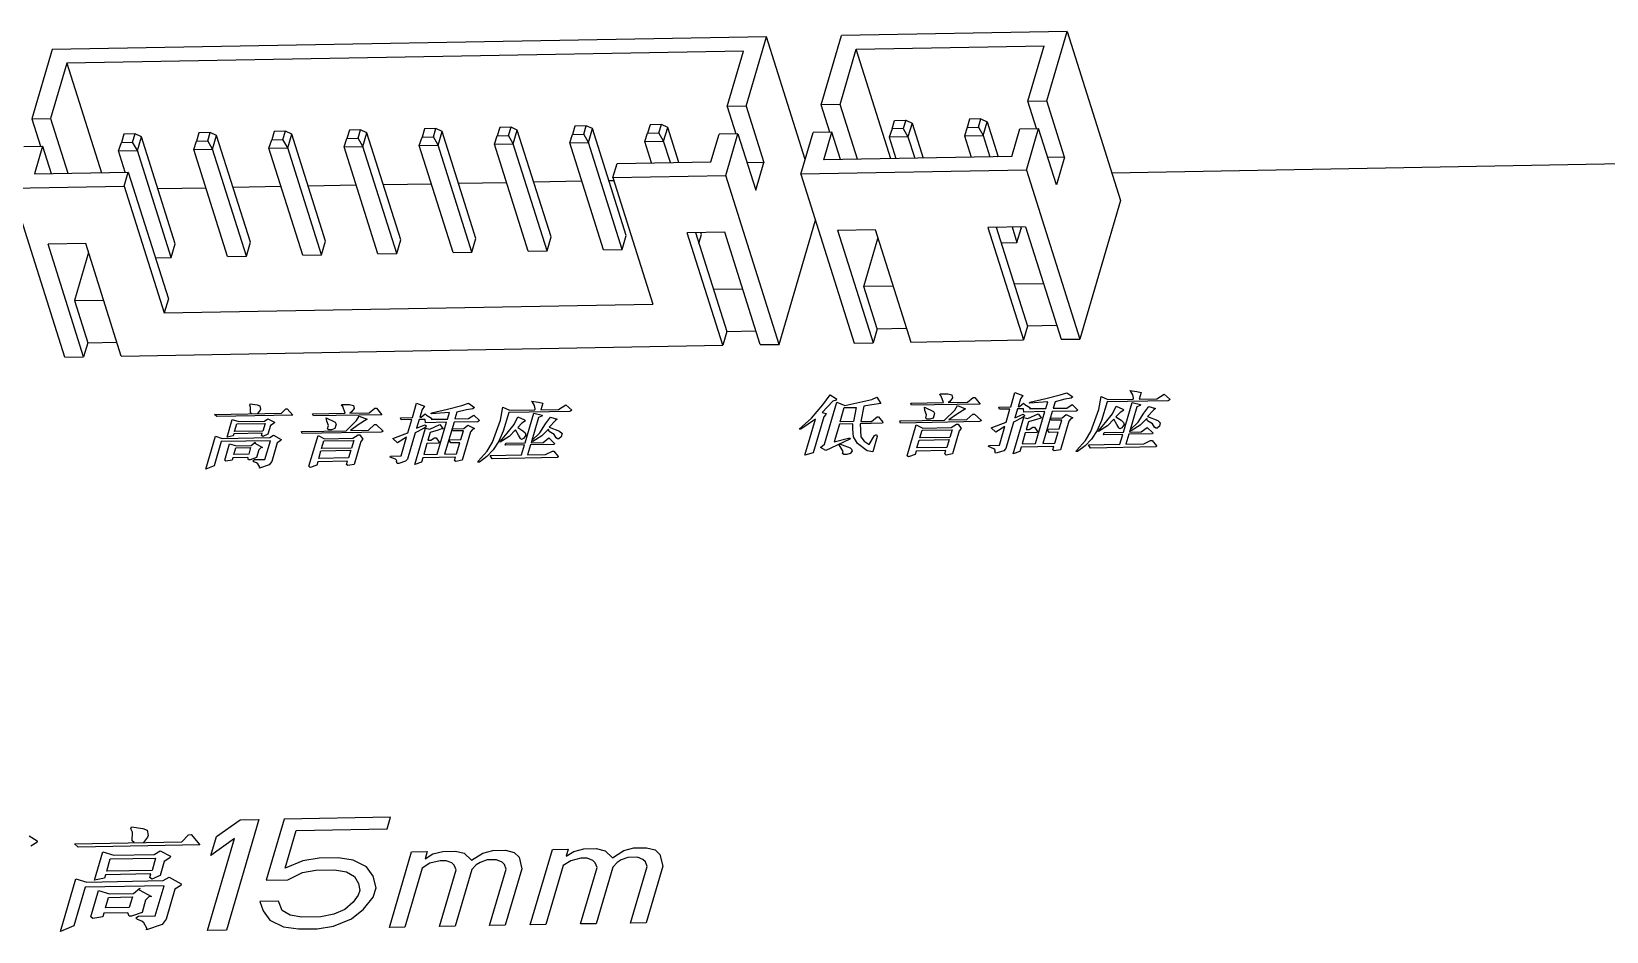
# Model space of a CAD drawing. Header units: inches. Extents: x 716 to 1232, y -1720 to -1356.
# Drawn here: x 1120.18 to 1160.07, y -1611.3 to -1588.52 of the extents above; entities that cross this region are included whole.
import ezdxf

# ---------------------------------------------------------------- set-up
doc = ezdxf.new("R2010")
doc.units = ezdxf.units.IN
doc.header["$LTSCALE"] = 20
doc.header["$MEASUREMENT"] = 0
doc.layers.get('0').update_dxf_attribs({"linetype": 'CONTINUOUS'})
doc.layers.add('03___PRT_ALL_CURVES', color=7, linetype='CONTINUOUS')

msp = doc.modelspace()

# ---------------------------------------------------------------- linework, layer by layer
at = {"color": 7, "linetype": 'Continuous'}
for p, q in [((1138.792, -1588.656), (1120.7, -1588.978)), ((1138.277, -1590.41), (1138.792, -1588.656)), ((1139.774, -1591.762), (1138.792, -1588.656)), ((1140.182, -1590.376), (1140.697, -1588.623)), ((1146.41, -1588.521), (1140.697, -1588.623)), ((1145.895, -1590.275), (1146.41, -1588.521)), ((1146.41, -1588.521), (1147.762, -1592.797)), ((1120.7, -1588.978), (1120.185, -1590.731)), ((1138.213, -1589.016), (1121.073, -1589.32)), ((1137.801, -1590.418), (1138.213, -1589.016)), ((1140.658, -1590.368), (1141.07, -1588.965)), ((1141.07, -1588.965), (1145.831, -1588.88)), ((1141.947, -1591.74), (1141.07, -1588.965)), ((1145.419, -1590.283), (1145.831, -1588.88)), ((1121.073, -1589.32), (1120.661, -1590.722)), ((1121.073, -1589.32), (1121.95, -1592.095)), ((1138.277, -1590.41), (1137.801, -1590.418)), ((1137.801, -1590.418), (1138.02, -1591.112)), ((1138.277, -1590.41), (1138.728, -1591.835)), ((1140.658, -1590.368), (1140.182, -1590.376)), ((1140.401, -1591.07), (1140.182, -1590.376)), ((1141.097, -1591.755), (1140.658, -1590.368)), ((1145.419, -1590.283), (1145.895, -1590.275)), ((1145.638, -1590.977), (1145.419, -1590.283)), ((1146.346, -1591.7), (1145.895, -1590.275)), ((1120.185, -1590.731), (1120.661, -1590.722)), ((1120.185, -1590.731), (1120.404, -1591.425)), ((1120.661, -1590.722), (1121.099, -1592.11)), ((1126.323, -1591.05), (1126.262, -1591.26)), ((1126.609, -1591.045), (1126.323, -1591.05)), ((1126.547, -1591.255), (1126.609, -1591.045)), ((1126.77, -1591.116), (1126.609, -1591.045)), ((1128.228, -1591.016), (1128.166, -1591.227)), ((1128.514, -1591.011), (1128.228, -1591.016)), ((1128.452, -1591.222), (1128.514, -1591.011)), ((1128.674, -1591.082), (1128.514, -1591.011)), ((1130.132, -1590.982), (1130.071, -1591.193)), ((1130.418, -1590.977), (1130.132, -1590.982)), ((1130.356, -1591.188), (1130.418, -1590.977)), ((1130.579, -1591.048), (1130.418, -1590.977)), ((1130.476, -1591.399), (1130.579, -1591.048)), ((1131.435, -1593.756), (1130.579, -1591.048)), ((1132.037, -1590.949), (1131.975, -1591.159)), ((1132.323, -1590.944), (1132.037, -1590.949)), ((1132.261, -1591.154), (1132.323, -1590.944)), ((1132.483, -1591.014), (1132.323, -1590.944)), ((1132.38, -1591.365), (1132.483, -1591.014)), ((1133.34, -1593.722), (1132.483, -1591.014)), ((1133.941, -1590.915), (1133.88, -1591.125)), ((1134.227, -1590.91), (1133.941, -1590.915)), ((1134.165, -1591.12), (1134.227, -1590.91)), ((1134.388, -1590.98), (1134.227, -1590.91)), ((1134.285, -1591.331), (1134.388, -1590.98)), ((1135.244, -1593.688), (1134.388, -1590.98)), ((1135.846, -1590.881), (1135.784, -1591.091)), ((1136.131, -1590.876), (1135.846, -1590.881)), ((1136.07, -1591.086), (1136.131, -1590.876)), ((1136.292, -1590.947), (1136.131, -1590.876)), ((1136.189, -1591.297), (1136.292, -1590.947)), ((1136.573, -1591.835), (1136.292, -1590.947)), ((1140.452, -1591.069), (1139.976, -1591.077)), ((1140.246, -1591.77), (1140.452, -1591.069)), ((1140.671, -1591.763), (1140.452, -1591.069)), ((1141.974, -1590.982), (1141.903, -1591.196)), ((1141.974, -1590.982), (1142.035, -1590.771)), ((1142.259, -1590.977), (1141.974, -1590.982)), ((1142.035, -1590.771), (1142.321, -1590.766)), ((1142.321, -1590.766), (1142.259, -1590.977)), ((1142.259, -1590.977), (1142.379, -1591.188)), ((1142.321, -1590.766), (1142.482, -1590.837)), ((1142.482, -1590.837), (1142.379, -1591.188)), ((1142.482, -1590.837), (1142.763, -1591.726)), ((1143.878, -1590.948), (1143.807, -1591.162)), ((1143.94, -1590.737), (1143.878, -1590.948)), ((1143.878, -1590.948), (1144.164, -1590.943)), ((1144.226, -1590.732), (1143.94, -1590.737)), ((1144.164, -1590.943), (1144.226, -1590.732)), ((1144.164, -1590.943), (1144.283, -1591.154)), ((1144.226, -1590.732), (1144.386, -1590.803)), ((1144.283, -1591.154), (1144.386, -1590.803)), ((1144.386, -1590.803), (1144.667, -1591.692)), ((1145.007, -1591.686), (1145.213, -1590.984)), ((1145.213, -1590.984), (1145.689, -1590.976)), ((1145.38, -1592.028), (1145.689, -1590.976)), ((1146.14, -1592.401), (1145.689, -1590.976)), ((1119.979, -1591.432), (1120.455, -1591.424)), ((1120.455, -1591.424), (1120.249, -1592.125)), ((1120.455, -1591.424), (1120.674, -1592.118)), ((1122.382, -1591.542), (1122.453, -1591.328)), ((1122.514, -1591.118), (1122.453, -1591.328)), ((1122.453, -1591.328), (1122.738, -1591.323)), ((1122.8, -1591.113), (1122.514, -1591.118)), ((1122.738, -1591.323), (1122.8, -1591.113)), ((1122.858, -1591.534), (1122.738, -1591.323)), ((1122.961, -1591.183), (1122.8, -1591.113)), ((1122.858, -1591.534), (1122.961, -1591.183)), ((1123.817, -1593.891), (1122.961, -1591.183)), ((1124.286, -1591.509), (1124.357, -1591.294)), ((1124.419, -1591.084), (1124.357, -1591.294)), ((1124.357, -1591.294), (1124.643, -1591.289)), ((1124.705, -1591.079), (1124.419, -1591.084)), ((1124.643, -1591.289), (1124.705, -1591.079)), ((1124.762, -1591.5), (1124.643, -1591.289)), ((1124.865, -1591.149), (1124.705, -1591.079)), ((1124.762, -1591.5), (1124.865, -1591.149)), ((1125.722, -1593.857), (1124.865, -1591.149)), ((1126.191, -1591.475), (1126.262, -1591.26)), ((1126.191, -1591.475), (1126.667, -1591.466)), ((1126.262, -1591.26), (1126.547, -1591.255)), ((1126.667, -1591.466), (1126.547, -1591.255)), ((1126.667, -1591.466), (1126.77, -1591.116)), ((1127.523, -1594.174), (1126.667, -1591.466)), ((1127.626, -1593.824), (1126.77, -1591.116)), ((1128.095, -1591.441), (1128.166, -1591.227)), ((1128.095, -1591.441), (1128.571, -1591.433)), ((1128.952, -1594.149), (1128.095, -1591.441)), ((1128.166, -1591.227), (1128.452, -1591.222)), ((1128.571, -1591.433), (1128.452, -1591.222)), ((1128.571, -1591.433), (1128.674, -1591.082)), ((1129.428, -1594.14), (1128.571, -1591.433)), ((1129.531, -1593.79), (1128.674, -1591.082)), ((1130, -1591.407), (1130.071, -1591.193)), ((1130, -1591.407), (1130.476, -1591.399)), ((1130.856, -1594.115), (1130, -1591.407)), ((1130.071, -1591.193), (1130.356, -1591.188)), ((1130.476, -1591.399), (1130.356, -1591.188)), ((1131.332, -1594.107), (1130.476, -1591.399)), ((1131.904, -1591.373), (1131.975, -1591.159)), ((1131.904, -1591.373), (1132.38, -1591.365)), ((1132.761, -1594.081), (1131.904, -1591.373)), ((1131.975, -1591.159), (1132.261, -1591.154)), ((1132.38, -1591.365), (1132.261, -1591.154)), ((1133.237, -1594.073), (1132.38, -1591.365)), ((1133.809, -1591.34), (1133.88, -1591.125)), ((1133.809, -1591.34), (1134.285, -1591.331)), ((1134.665, -1594.048), (1133.809, -1591.34)), ((1133.88, -1591.125), (1134.165, -1591.12)), ((1134.285, -1591.331), (1134.165, -1591.12)), ((1135.141, -1594.039), (1134.285, -1591.331)), ((1135.713, -1591.306), (1135.784, -1591.091)), ((1135.713, -1591.306), (1136.189, -1591.297)), ((1135.885, -1591.848), (1135.713, -1591.306)), ((1135.784, -1591.091), (1136.07, -1591.086)), ((1136.189, -1591.297), (1136.07, -1591.086)), ((1136.361, -1591.839), (1136.189, -1591.297)), ((1137.389, -1591.821), (1137.595, -1591.12)), ((1138.071, -1591.111), (1137.595, -1591.12)), ((1137.762, -1592.163), (1138.071, -1591.111)), ((1138.071, -1591.111), (1138.522, -1592.536)), ((1139.667, -1592.129), (1139.976, -1591.077)), ((1142.379, -1591.188), (1141.903, -1591.196)), ((1141.903, -1591.196), (1142.074, -1591.738)), ((1142.379, -1591.188), (1142.55, -1591.729)), ((1143.807, -1591.162), (1144.283, -1591.154)), ((1143.807, -1591.162), (1143.979, -1591.704)), ((1144.283, -1591.154), (1144.455, -1591.696)), ((1187.962, -1591.386), (1147.543, -1592.103)), ((1122.382, -1591.542), (1122.858, -1591.534)), ((1122.553, -1592.084), (1122.382, -1591.542)), ((1123.714, -1594.242), (1122.858, -1591.534)), ((1124.286, -1591.509), (1124.762, -1591.5)), ((1125.143, -1594.217), (1124.286, -1591.509)), ((1125.619, -1594.208), (1124.762, -1591.5)), ((1127.047, -1594.183), (1126.191, -1591.475)), ((1134.905, -1592.214), (1135.008, -1591.863)), ((1135.008, -1591.863), (1137.389, -1591.821)), ((1138.728, -1591.835), (1138.302, -1591.843)), ((1138.522, -1592.536), (1138.728, -1591.835)), ((1145.007, -1591.686), (1140.246, -1591.77)), ((1146.346, -1591.7), (1145.92, -1591.707)), ((1146.346, -1591.7), (1146.14, -1592.401)), ((1120.249, -1592.125), (1122.629, -1592.083)), ((1122.526, -1592.434), (1122.629, -1592.083)), ((1122.629, -1592.083), (1123.643, -1595.29)), ((1134.905, -1592.214), (1137.762, -1592.163)), ((1134.905, -1592.214), (1135.919, -1595.421)), ((1139.114, -1596.439), (1137.762, -1592.163)), ((1145.38, -1592.028), (1139.667, -1592.129)), ((1139.667, -1592.129), (1141.019, -1596.405)), ((1145.38, -1592.028), (1146.732, -1596.304)), ((1119.669, -1592.484), (1122.526, -1592.434)), ((1121.022, -1596.76), (1119.669, -1592.484)), ((1122.526, -1592.434), (1123.54, -1595.64)), ((1124.594, -1592.482), (1123.379, -1592.504)), ((1126.499, -1592.448), (1125.283, -1592.47)), ((1128.403, -1592.414), (1127.188, -1592.436)), ((1130.308, -1592.381), (1129.092, -1592.402)), ((1132.212, -1592.347), (1130.996, -1592.368)), ((1134.117, -1592.313), (1132.901, -1592.335)), ((1134.932, -1592.299), (1134.805, -1592.301)), ((1147.762, -1592.797), (1146.732, -1596.304)), ((1139.114, -1596.439), (1140.037, -1593.299)), ((1145.355, -1593.462), (1144.402, -1593.479)), ((1145.228, -1593.464), (1145.243, -1593.511)), ((1145.355, -1593.462), (1146.256, -1596.312)), ((1125.619, -1594.208), (1125.722, -1593.857)), ((1127.523, -1594.174), (1127.626, -1593.824)), ((1129.428, -1594.14), (1129.531, -1593.79)), ((1131.332, -1594.107), (1131.435, -1593.756)), ((1133.237, -1594.073), (1133.34, -1593.722)), ((1135.141, -1594.039), (1135.244, -1593.688)), ((1137.737, -1593.597), (1136.784, -1593.614)), ((1137.686, -1596.464), (1136.784, -1593.614)), ((1136.997, -1593.61), (1137.789, -1596.114)), ((1137.083, -1593.88), (1137.149, -1593.655)), ((1137.149, -1593.655), (1137.134, -1593.608)), ((1138.638, -1596.447), (1137.737, -1593.597)), ((1140.593, -1593.546), (1141.546, -1593.529)), ((1140.593, -1593.546), (1141.495, -1596.397)), ((1141.26, -1594.977), (1141.618, -1593.758)), ((1141.546, -1593.529), (1142.447, -1596.38)), ((1144.402, -1593.479), (1145.304, -1596.329)), ((1144.615, -1593.475), (1145.407, -1595.978)), ((1144.74, -1593.869), (1145.14, -1593.862)), ((1145.015, -1593.468), (1145.14, -1593.862)), ((1145.14, -1593.862), (1145.243, -1593.511)), ((1121.549, -1593.884), (1120.596, -1593.901)), ((1121.498, -1596.752), (1120.596, -1593.901)), ((1121.621, -1594.113), (1121.263, -1595.332)), ((1122.45, -1596.735), (1121.549, -1593.884)), ((1123.314, -1594.249), (1123.714, -1594.242)), ((1123.714, -1594.242), (1123.817, -1593.891)), ((1125.143, -1594.217), (1125.619, -1594.208)), ((1127.047, -1594.183), (1127.523, -1594.174)), ((1128.952, -1594.149), (1129.428, -1594.14)), ((1130.856, -1594.115), (1131.332, -1594.107)), ((1132.761, -1594.081), (1133.237, -1594.073)), ((1134.665, -1594.048), (1135.141, -1594.039)), ((1137.451, -1595.045), (1138.19, -1595.032)), ((1141.999, -1594.964), (1141.26, -1594.977)), ((1141.598, -1596.046), (1141.26, -1594.977)), ((1145.069, -1594.909), (1145.808, -1594.896)), ((1121.263, -1595.332), (1122.002, -1595.319)), ((1121.263, -1595.332), (1121.601, -1596.401)), ((1123.643, -1595.29), (1123.54, -1595.64)), ((1123.54, -1595.64), (1135.919, -1595.421)), ((1137.789, -1596.114), (1137.686, -1596.464)), ((1137.789, -1596.114), (1138.528, -1596.1)), ((1141.598, -1596.046), (1141.495, -1596.397)), ((1141.598, -1596.046), (1142.337, -1596.033)), ((1145.407, -1595.978), (1145.304, -1596.329)), ((1146.146, -1595.965), (1145.407, -1595.978)), ((1121.601, -1596.401), (1121.498, -1596.752)), ((1121.601, -1596.401), (1122.34, -1596.388)), ((1122.45, -1596.735), (1137.686, -1596.464)), ((1138.638, -1596.447), (1139.114, -1596.439)), ((1141.019, -1596.405), (1141.495, -1596.397)), ((1142.447, -1596.38), (1145.304, -1596.329)), ((1146.256, -1596.312), (1146.732, -1596.304)), ((1121.022, -1596.76), (1121.498, -1596.752))]:
    msp.add_line(p, q, dxfattribs=at)
at = {"layer": '03___PRT_ALL_CURVES', "color": 40, "linetype": 'Continuous'}
for p, q in [((1140.222, -1597.966), (1140.409, -1597.714)), ((1140.409, -1597.714), (1140.565, -1597.822)), ((1140.557, -1597.85), (1140.473, -1597.879)), ((1140.565, -1597.822), (1140.557, -1597.85)), ((1140.78, -1597.984), (1141.463, -1597.834)), ((1141.463, -1597.834), (1141.593, -1597.776)), ((1141.593, -1597.776), (1141.695, -1597.94)), ((1143.188, -1597.72), (1143.197, -1597.692)), ((1143.218, -1597.747), (1143.188, -1597.72)), ((1143.197, -1597.692), (1143.386, -1597.689)), ((1143.282, -1597.912), (1143.218, -1597.747)), ((1143.386, -1597.689), (1143.491, -1597.715)), ((1143.504, -1597.797), (1143.442, -1597.882)), ((1143.491, -1597.715), (1143.504, -1597.797)), ((1143.887, -1597.901), (1144.033, -1597.788)), ((1144.033, -1597.788), (1144.071, -1597.787)), ((1144.071, -1597.787), (1144.211, -1597.951)), ((1144.98, -1598.02), (1145.086, -1597.659)), ((1145.086, -1597.659), (1145.288, -1597.738)), ((1145.226, -1597.822), (1145.169, -1598.017)), ((1145.288, -1597.738), (1145.226, -1597.822)), ((1145.466, -1597.901), (1145.868, -1597.811)), ((1145.868, -1597.811), (1146.233, -1597.721)), ((1146.351, -1597.83), (1146.108, -1597.89)), ((1146.233, -1597.721), (1146.4, -1597.663)), ((1146.511, -1597.799), (1146.351, -1597.83)), ((1146.4, -1597.663), (1146.557, -1597.771)), ((1146.557, -1597.771), (1146.511, -1597.799)), ((1147.214, -1598.091), (1147.275, -1597.758)), ((1147.275, -1597.758), (1147.439, -1597.838)), ((1147.439, -1597.838), (1148.081, -1597.827)), ((1147.996, -1597.607), (1148.176, -1597.631)), ((1148.025, -1597.634), (1147.996, -1597.607)), ((1148.076, -1597.716), (1148.025, -1597.634)), ((1148.09, -1597.799), (1148.076, -1597.716)), ((1148.081, -1597.827), (1148.09, -1597.799)), ((1148.176, -1597.631), (1148.282, -1597.657)), ((1148.282, -1597.657), (1148.232, -1597.824)), ((1148.232, -1597.824), (1148.686, -1597.816)), ((1148.686, -1597.816), (1148.87, -1597.702)), ((1148.87, -1597.702), (1149.018, -1597.838)), ((1149.018, -1597.838), (1148.972, -1597.866)), ((1124.809, -1598.212), (1126.51, -1598.182)), ((1124.869, -1598.267), (1124.809, -1598.212)), ((1126.796, -1598.232), (1124.869, -1598.267)), ((1125.706, -1597.975), (1125.714, -1597.947)), ((1125.728, -1598.03), (1125.706, -1597.975)), ((1125.714, -1597.947), (1125.895, -1597.971)), ((1125.724, -1598.168), (1125.728, -1598.03)), ((1125.754, -1598.195), (1125.724, -1598.168)), ((1125.895, -1597.971), (1125.962, -1597.998)), ((1125.968, -1598.109), (1125.905, -1598.193)), ((1125.962, -1597.998), (1125.976, -1598.081)), ((1125.976, -1598.081), (1125.968, -1598.109)), ((1126.51, -1598.182), (1126.618, -1598.069)), ((1126.618, -1598.069), (1126.656, -1598.069)), ((1126.656, -1598.069), (1126.796, -1598.232)), ((1127.295, -1598.196), (1128.126, -1598.181)), ((1127.317, -1598.251), (1127.295, -1598.196)), ((1129.055, -1598.22), (1127.317, -1598.251)), ((1128.033, -1597.989), (1128.041, -1597.961)), ((1128.062, -1598.016), (1128.033, -1597.989)), ((1128.041, -1597.961), (1128.23, -1597.958)), ((1128.126, -1598.181), (1128.062, -1598.016)), ((1128.23, -1597.958), (1128.335, -1597.984)), ((1128.286, -1598.151), (1128.24, -1598.179)), ((1128.24, -1598.179), (1128.731, -1598.17)), ((1128.348, -1598.066), (1128.286, -1598.151)), ((1128.335, -1597.984), (1128.348, -1598.066)), ((1128.731, -1598.17), (1128.877, -1598.057)), ((1128.877, -1598.057), (1128.915, -1598.056)), ((1128.915, -1598.056), (1129.055, -1598.22)), ((1129.824, -1598.289), (1129.93, -1597.928)), ((1129.93, -1597.928), (1130.132, -1598.007)), ((1130.07, -1598.091), (1130.013, -1598.286)), ((1130.051, -1598.285), (1130.151, -1598.2)), ((1130.132, -1598.007), (1130.07, -1598.091)), ((1130.151, -1598.2), (1130.18, -1598.228)), ((1130.18, -1598.228), (1130.307, -1598.308)), ((1130.763, -1598.162), (1130.302, -1598.198)), ((1130.302, -1598.198), (1130.31, -1598.17)), ((1130.31, -1598.17), (1130.712, -1598.08)), ((1130.712, -1598.08), (1131.077, -1597.99)), ((1130.714, -1598.329), (1130.763, -1598.162)), ((1130.952, -1598.159), (1130.903, -1598.326)), ((1131.195, -1598.099), (1130.952, -1598.159)), ((1131.077, -1597.99), (1131.244, -1597.932)), ((1131.355, -1598.068), (1131.195, -1598.099)), ((1131.243, -1598.32), (1131.381, -1598.234)), ((1131.244, -1597.932), (1131.401, -1598.04)), ((1131.401, -1598.04), (1131.355, -1598.068)), ((1131.381, -1598.234), (1131.529, -1598.37)), ((1132.058, -1598.36), (1132.119, -1598.027)), ((1132.119, -1598.027), (1132.283, -1598.107)), ((1132.267, -1598.163), (1132.128, -1598.636)), ((1133.816, -1598.135), (1132.267, -1598.163)), ((1132.283, -1598.107), (1132.925, -1598.096)), ((1132.68, -1598.931), (1132.901, -1598.179)), ((1132.84, -1597.876), (1133.02, -1597.9)), ((1132.869, -1597.903), (1132.84, -1597.876)), ((1132.92, -1597.985), (1132.869, -1597.903)), ((1132.901, -1598.179), (1133.111, -1598.231)), ((1132.934, -1598.068), (1132.92, -1597.985)), ((1132.925, -1598.096), (1132.934, -1598.068)), ((1133.02, -1597.9), (1133.126, -1597.926)), ((1133.126, -1597.926), (1133.077, -1598.093)), ((1133.077, -1598.093), (1133.53, -1598.085)), ((1133.111, -1598.231), (1133.103, -1598.259)), ((1133.53, -1598.085), (1133.714, -1597.971)), ((1133.714, -1597.971), (1133.862, -1598.107)), ((1133.862, -1598.107), (1133.816, -1598.135)), ((1139.935, -1598.304), (1140.222, -1597.966)), ((1140.473, -1597.879), (1140.202, -1598.161)), ((1140.202, -1598.161), (1140.307, -1598.186)), ((1140.299, -1598.214), (1140.245, -1598.271)), ((1140.267, -1598.962), (1140.578, -1597.905)), ((1140.307, -1598.186), (1140.299, -1598.214)), ((1140.578, -1597.905), (1140.78, -1597.984)), ((1140.658, -1598.402), (1140.764, -1598.04)), ((1140.764, -1598.04), (1141.066, -1598.034)), ((1141.066, -1598.034), (1140.998, -1598.396)), ((1141.263, -1598.003), (1141.187, -1598.392)), ((1141.46, -1597.972), (1141.263, -1598.003)), ((1141.695, -1597.94), (1141.46, -1597.972)), ((1142.451, -1597.927), (1143.282, -1597.912)), ((1142.472, -1597.982), (1142.451, -1597.927)), ((1144.211, -1597.951), (1142.472, -1597.982)), ((1142.809, -1598.114), (1142.796, -1598.031)), ((1142.796, -1598.031), (1143.028, -1598.138)), ((1142.852, -1598.224), (1142.809, -1598.114)), ((1142.828, -1598.308), (1142.852, -1598.224)), ((1143.049, -1598.193), (1143.017, -1598.304)), ((1143.028, -1598.138), (1143.049, -1598.193)), ((1143.303, -1598.355), (1143.565, -1598.101)), ((1143.442, -1597.882), (1143.396, -1597.91)), ((1143.396, -1597.91), (1143.887, -1597.901)), ((1143.608, -1598.211), (1143.416, -1598.353)), ((1143.565, -1598.101), (1143.636, -1597.989)), ((1143.838, -1598.068), (1143.608, -1598.211)), ((1143.636, -1597.989), (1143.838, -1598.068)), ((1143.869, -1598.345), (1144.024, -1598.203)), ((1144.024, -1598.203), (1144.062, -1598.203)), ((1144.062, -1598.203), (1144.239, -1598.366)), ((1144.677, -1598.026), (1144.98, -1598.02)), ((1144.699, -1598.081), (1144.677, -1598.026)), ((1144.963, -1598.076), (1144.699, -1598.081)), ((1144.865, -1598.41), (1144.963, -1598.076)), ((1145.152, -1598.073), (1145.087, -1598.295)), ((1145.087, -1598.295), (1145.3, -1598.209)), ((1145.303, -1598.07), (1145.152, -1598.073)), ((1145.169, -1598.017), (1145.206, -1598.016)), ((1145.206, -1598.016), (1145.306, -1597.932)), ((1145.3, -1598.209), (1145.33, -1598.236)), ((1145.317, -1598.153), (1145.303, -1598.07)), ((1145.306, -1597.932), (1145.336, -1597.959)), ((1145.846, -1598.143), (1145.317, -1598.153)), ((1145.33, -1598.236), (1145.322, -1598.264)), ((1145.336, -1597.959), (1145.463, -1598.04)), ((1145.419, -1598.317), (1145.678, -1598.202)), ((1145.463, -1598.04), (1145.455, -1598.067)), ((1145.455, -1598.067), (1145.87, -1598.06)), ((1145.919, -1597.893), (1145.458, -1597.929)), ((1145.458, -1597.929), (1145.466, -1597.901)), ((1145.609, -1598.951), (1145.846, -1598.143)), ((1145.678, -1598.202), (1145.759, -1598.311)), ((1146.035, -1598.14), (1145.798, -1598.947)), ((1145.87, -1598.06), (1145.919, -1597.893)), ((1146.639, -1598.129), (1146.035, -1598.14)), ((1146.108, -1597.89), (1146.059, -1598.057)), ((1146.059, -1598.057), (1146.399, -1598.051)), ((1146.288, -1598.302), (1146.388, -1598.217)), ((1146.388, -1598.217), (1146.552, -1598.297)), ((1146.399, -1598.051), (1146.537, -1597.965)), ((1146.537, -1597.965), (1146.685, -1598.101)), ((1146.685, -1598.101), (1146.639, -1598.129)), ((1147.013, -1598.649), (1147.214, -1598.091)), ((1147.423, -1597.894), (1147.284, -1598.367)), ((1147.381, -1598.421), (1147.559, -1598.196)), ((1148.972, -1597.866), (1147.423, -1597.894)), ((1147.559, -1598.196), (1147.654, -1598.001)), ((1147.756, -1598.165), (1147.648, -1598.278)), ((1147.654, -1598.001), (1147.819, -1598.081)), ((1147.848, -1598.108), (1147.756, -1598.165)), ((1147.819, -1598.081), (1147.848, -1598.108)), ((1147.836, -1598.662), (1148.057, -1597.91)), ((1148.175, -1598.019), (1147.987, -1598.659)), ((1148.057, -1597.91), (1148.267, -1597.962)), ((1148.259, -1597.99), (1148.175, -1598.019)), ((1148.212, -1598.406), (1148.353, -1598.182)), ((1148.267, -1597.962), (1148.259, -1597.99)), ((1148.353, -1598.182), (1148.478, -1598.014)), ((1148.604, -1598.095), (1148.442, -1598.264)), ((1148.478, -1598.014), (1148.65, -1598.066)), ((1148.65, -1598.066), (1148.604, -1598.095)), ((1125.129, -1598.788), (1125.26, -1598.343)), ((1125.26, -1598.343), (1125.432, -1598.395)), ((1125.321, -1598.646), (1125.378, -1598.451)), ((1126.039, -1598.633), (1125.321, -1598.646)), ((1125.378, -1598.451), (1126.096, -1598.439)), ((1125.432, -1598.395), (1126.075, -1598.384)), ((1126.096, -1598.439), (1126.039, -1598.633)), ((1126.075, -1598.384), (1126.167, -1598.327)), ((1126.231, -1598.492), (1126.166, -1598.714)), ((1126.167, -1598.327), (1126.331, -1598.407)), ((1126.323, -1598.435), (1126.231, -1598.492)), ((1126.331, -1598.407), (1126.323, -1598.435)), ((1127.013, -1598.644), (1128.147, -1598.624)), ((1127.035, -1598.699), (1127.013, -1598.644)), ((1127.654, -1598.383), (1127.64, -1598.3)), ((1127.64, -1598.3), (1127.872, -1598.407)), ((1127.696, -1598.493), (1127.654, -1598.383)), ((1127.672, -1598.577), (1127.696, -1598.493)), ((1127.702, -1598.604), (1127.672, -1598.577)), ((1127.777, -1598.603), (1127.702, -1598.604)), ((1127.861, -1598.573), (1127.777, -1598.603)), ((1127.894, -1598.462), (1127.861, -1598.573)), ((1127.872, -1598.407), (1127.894, -1598.462)), ((1128.147, -1598.624), (1128.409, -1598.37)), ((1128.452, -1598.48), (1128.26, -1598.622)), ((1128.26, -1598.622), (1128.714, -1598.614)), ((1128.409, -1598.37), (1128.48, -1598.258)), ((1128.682, -1598.337), (1128.452, -1598.48)), ((1128.48, -1598.258), (1128.682, -1598.337)), ((1128.714, -1598.614), (1128.868, -1598.472)), ((1128.868, -1598.472), (1128.906, -1598.472)), ((1128.906, -1598.472), (1129.083, -1598.635)), ((1129.083, -1598.635), (1129.037, -1598.663)), ((1129.522, -1598.295), (1129.824, -1598.289)), ((1129.543, -1598.35), (1129.522, -1598.295)), ((1129.807, -1598.345), (1129.543, -1598.35)), ((1129.709, -1598.679), (1129.807, -1598.345)), ((1129.888, -1599.479), (1130.158, -1598.56)), ((1130.12, -1598.561), (1129.898, -1598.676)), ((1129.996, -1598.342), (1129.931, -1598.564)), ((1129.931, -1598.564), (1130.144, -1598.477)), ((1130.148, -1598.339), (1129.996, -1598.342)), ((1130.013, -1598.286), (1130.051, -1598.285)), ((1130.166, -1598.532), (1130.12, -1598.561)), ((1130.144, -1598.477), (1130.174, -1598.505)), ((1130.161, -1598.422), (1130.148, -1598.339)), ((1130.158, -1598.56), (1130.263, -1598.586)), ((1130.69, -1598.412), (1130.161, -1598.422)), ((1130.174, -1598.505), (1130.166, -1598.532)), ((1130.263, -1598.586), (1130.522, -1598.471)), ((1130.481, -1598.61), (1130.276, -1598.669)), ((1130.307, -1598.308), (1130.299, -1598.336)), ((1130.299, -1598.336), (1130.714, -1598.329)), ((1130.453, -1599.219), (1130.69, -1598.412)), ((1130.565, -1598.581), (1130.481, -1598.61)), ((1130.522, -1598.471), (1130.603, -1598.58)), ((1130.603, -1598.58), (1130.565, -1598.581)), ((1130.879, -1598.409), (1130.642, -1599.216)), ((1130.83, -1598.576), (1131.132, -1598.571)), ((1130.851, -1598.631), (1130.83, -1598.576)), ((1131.116, -1598.626), (1130.851, -1598.631)), ((1131.483, -1598.398), (1130.879, -1598.409)), ((1130.903, -1598.326), (1131.243, -1598.32)), ((1131.05, -1598.849), (1131.116, -1598.626)), ((1131.296, -1598.651), (1131.084, -1599.374)), ((1131.132, -1598.571), (1131.232, -1598.486)), ((1131.232, -1598.486), (1131.397, -1598.566)), ((1131.351, -1598.594), (1131.296, -1598.651)), ((1131.397, -1598.566), (1131.351, -1598.594)), ((1131.529, -1598.37), (1131.483, -1598.398)), ((1131.857, -1598.918), (1132.058, -1598.36)), ((1132.128, -1598.636), (1132.016, -1598.887)), ((1132.225, -1598.69), (1132.404, -1598.465)), ((1132.438, -1598.603), (1132.276, -1598.772)), ((1132.404, -1598.465), (1132.499, -1598.27)), ((1132.511, -1598.74), (1132.438, -1598.603)), ((1132.601, -1598.434), (1132.492, -1598.547)), ((1132.492, -1598.547), (1132.619, -1598.627)), ((1132.499, -1598.27), (1132.663, -1598.35)), ((1132.693, -1598.377), (1132.601, -1598.434)), ((1132.619, -1598.627), (1132.678, -1598.682)), ((1132.663, -1598.35), (1132.693, -1598.377)), ((1133.019, -1598.288), (1132.831, -1598.928)), ((1133.103, -1598.259), (1133.019, -1598.288)), ((1133.056, -1598.675), (1133.197, -1598.451)), ((1133.27, -1598.588), (1133.107, -1598.757)), ((1133.197, -1598.451), (1133.322, -1598.283)), ((1133.291, -1598.643), (1133.27, -1598.588)), ((1133.448, -1598.363), (1133.286, -1598.532)), ((1133.286, -1598.532), (1133.555, -1598.638)), ((1133.418, -1598.724), (1133.291, -1598.643)), ((1133.322, -1598.283), (1133.494, -1598.335)), ((1133.494, -1598.335), (1133.448, -1598.363)), ((1133.555, -1598.638), (1133.615, -1598.693)), ((1139.626, -1598.586), (1139.935, -1598.304)), ((1139.664, -1598.585), (1139.626, -1598.586)), ((1140.04, -1598.33), (1139.664, -1598.585)), ((1139.77, -1599.248), (1140.04, -1598.33)), ((1140.245, -1598.271), (1139.975, -1599.189)), ((1140.641, -1598.457), (1140.51, -1598.903)), ((1140.981, -1598.451), (1140.641, -1598.457)), ((1140.998, -1598.396), (1140.658, -1598.402)), ((1140.978, -1598.59), (1140.981, -1598.451)), ((1140.997, -1598.783), (1140.978, -1598.59)), ((1141.737, -1598.438), (1141.17, -1598.448)), ((1141.17, -1598.448), (1141.185, -1598.78)), ((1141.187, -1598.392), (1141.451, -1598.388)), ((1141.451, -1598.388), (1141.597, -1598.274)), ((1141.597, -1598.274), (1141.635, -1598.274)), ((1141.635, -1598.274), (1141.745, -1598.41)), ((1141.745, -1598.41), (1141.737, -1598.438)), ((1142.169, -1598.375), (1143.303, -1598.355)), ((1142.19, -1598.43), (1142.169, -1598.375)), ((1144.193, -1598.394), (1142.19, -1598.43)), ((1142.361, -1599.257), (1142.59, -1598.478)), ((1142.59, -1598.478), (1142.754, -1598.558)), ((1142.681, -1598.809), (1142.738, -1598.614)), ((1142.738, -1598.614), (1143.494, -1598.6)), ((1142.754, -1598.558), (1143.472, -1598.545)), ((1142.857, -1598.335), (1142.828, -1598.308)), ((1142.933, -1598.334), (1142.857, -1598.335)), ((1143.017, -1598.304), (1142.933, -1598.334)), ((1143.416, -1598.353), (1143.869, -1598.345)), ((1143.494, -1598.6), (1143.436, -1598.795)), ((1143.472, -1598.545), (1143.61, -1598.46)), ((1143.674, -1598.625), (1143.503, -1599.209)), ((1143.61, -1598.46), (1143.648, -1598.459)), ((1143.648, -1598.459), (1143.728, -1598.569)), ((1143.728, -1598.569), (1143.674, -1598.625)), ((1144.239, -1598.366), (1144.193, -1598.394)), ((1144.484, -1598.555), (1144.865, -1598.41)), ((1144.603, -1598.664), (1144.484, -1598.555)), ((1144.832, -1598.521), (1144.603, -1598.664)), ((1144.694, -1598.994), (1144.832, -1598.521)), ((1145.054, -1598.407), (1144.858, -1599.075)), ((1145.044, -1599.21), (1145.314, -1598.291)), ((1145.276, -1598.292), (1145.054, -1598.407)), ((1145.322, -1598.264), (1145.276, -1598.292)), ((1145.314, -1598.291), (1145.419, -1598.317)), ((1145.432, -1598.4), (1145.375, -1598.595)), ((1145.375, -1598.595), (1145.45, -1598.593)), ((1145.637, -1598.341), (1145.432, -1598.4)), ((1145.45, -1598.593), (1145.542, -1598.536)), ((1145.542, -1598.536), (1145.58, -1598.536)), ((1145.58, -1598.536), (1145.661, -1598.645)), ((1145.721, -1598.312), (1145.637, -1598.341)), ((1145.661, -1598.645), (1145.653, -1598.673)), ((1145.759, -1598.311), (1145.721, -1598.312)), ((1145.904, -1598.585), (1146.206, -1598.58)), ((1145.955, -1598.668), (1145.904, -1598.585)), ((1145.986, -1598.307), (1146.288, -1598.302)), ((1146.007, -1598.362), (1145.986, -1598.307)), ((1146.272, -1598.357), (1146.007, -1598.362)), ((1146.206, -1598.58), (1146.272, -1598.357)), ((1146.452, -1598.382), (1146.24, -1599.105)), ((1146.506, -1598.326), (1146.452, -1598.382)), ((1146.552, -1598.297), (1146.506, -1598.326)), ((1146.872, -1598.873), (1147.013, -1598.649)), ((1147.172, -1598.618), (1147.031, -1598.842)), ((1147.284, -1598.367), (1147.172, -1598.618)), ((1147.432, -1598.503), (1147.202, -1598.645)), ((1147.202, -1598.645), (1147.21, -1598.618)), ((1147.21, -1598.618), (1147.381, -1598.421)), ((1147.594, -1598.334), (1147.432, -1598.503)), ((1147.667, -1598.471), (1147.594, -1598.334)), ((1147.648, -1598.278), (1147.775, -1598.358)), ((1147.718, -1598.553), (1147.667, -1598.471)), ((1147.747, -1598.58), (1147.718, -1598.553)), ((1147.793, -1598.552), (1147.747, -1598.58)), ((1147.775, -1598.358), (1147.834, -1598.413)), ((1147.855, -1598.468), (1147.793, -1598.552)), ((1147.834, -1598.413), (1147.855, -1598.468)), ((1148.004, -1598.604), (1148.212, -1598.406)), ((1148.033, -1598.631), (1148.004, -1598.604)), ((1148.263, -1598.488), (1148.033, -1598.631)), ((1148.425, -1598.319), (1148.263, -1598.488)), ((1148.289, -1598.654), (1148.436, -1598.54)), ((1148.447, -1598.374), (1148.425, -1598.319)), ((1148.436, -1598.54), (1148.584, -1598.676)), ((1148.442, -1598.264), (1148.711, -1598.369)), ((1148.573, -1598.455), (1148.447, -1598.374)), ((1148.624, -1598.537), (1148.573, -1598.455)), ((1148.654, -1598.564), (1148.624, -1598.537)), ((1148.692, -1598.564), (1148.654, -1598.564)), ((1148.746, -1598.507), (1148.692, -1598.564)), ((1148.711, -1598.369), (1148.771, -1598.424)), ((1148.771, -1598.424), (1148.746, -1598.507)), ((1124.59, -1599.6), (1124.835, -1598.765)), ((1124.983, -1598.901), (1124.803, -1599.514)), ((1124.835, -1598.765), (1125.007, -1598.818)), ((1126.23, -1598.879), (1124.983, -1598.901)), ((1125.007, -1598.818), (1126.217, -1598.796)), ((1125.071, -1599.37), (1125.193, -1598.953)), ((1125.288, -1598.757), (1125.129, -1598.788)), ((1125.193, -1598.953), (1125.366, -1599.005)), ((1125.305, -1598.702), (1125.288, -1598.757)), ((1126.023, -1598.689), (1125.305, -1598.702)), ((1125.366, -1599.005), (1125.744, -1598.999)), ((1125.744, -1598.999), (1125.844, -1598.914)), ((1125.844, -1598.914), (1125.836, -1598.942)), ((1125.836, -1598.942), (1126.03, -1599.049)), ((1125.992, -1599.049), (1125.938, -1599.106)), ((1126.03, -1599.049), (1125.992, -1599.049)), ((1126.006, -1598.745), (1126.023, -1598.689)), ((1126.036, -1598.772), (1126.006, -1598.745)), ((1126.166, -1598.714), (1126.036, -1598.772)), ((1126.091, -1599.352), (1126.23, -1598.879)), ((1126.217, -1598.796), (1126.308, -1598.739)), ((1126.402, -1598.931), (1126.263, -1599.405)), ((1126.308, -1598.739), (1126.503, -1598.847)), ((1126.494, -1598.874), (1126.402, -1598.931)), ((1126.503, -1598.847), (1126.494, -1598.874)), ((1129.037, -1598.663), (1127.035, -1598.699)), ((1127.205, -1599.526), (1127.434, -1598.747)), ((1127.434, -1598.747), (1127.598, -1598.827)), ((1127.525, -1599.078), (1127.582, -1598.883)), ((1127.582, -1598.883), (1128.338, -1598.869)), ((1127.598, -1598.827), (1128.316, -1598.814)), ((1128.338, -1598.869), (1128.281, -1599.064)), ((1128.316, -1598.814), (1128.454, -1598.729)), ((1128.519, -1598.894), (1128.347, -1599.478)), ((1128.454, -1598.729), (1128.492, -1598.728)), ((1128.492, -1598.728), (1128.573, -1598.838)), ((1128.573, -1598.838), (1128.519, -1598.894)), ((1129.328, -1598.824), (1129.709, -1598.679)), ((1129.447, -1598.933), (1129.328, -1598.824)), ((1129.677, -1598.79), (1129.447, -1598.933)), ((1129.538, -1599.263), (1129.677, -1598.79)), ((1129.898, -1598.676), (1129.702, -1599.344)), ((1130.194, -1598.947), (1130.113, -1599.226)), ((1130.497, -1598.942), (1130.194, -1598.947)), ((1130.276, -1598.669), (1130.219, -1598.864)), ((1130.219, -1598.864), (1130.295, -1598.862)), ((1130.295, -1598.862), (1130.386, -1598.805)), ((1130.386, -1598.805), (1130.424, -1598.805)), ((1130.424, -1598.805), (1130.505, -1598.914)), ((1130.505, -1598.914), (1130.497, -1598.942)), ((1130.748, -1598.854), (1131.05, -1598.849)), ((1130.799, -1598.936), (1130.748, -1598.854)), ((1131.026, -1598.932), (1130.799, -1598.936)), ((1130.944, -1599.211), (1131.026, -1598.932)), ((1131.716, -1599.142), (1131.857, -1598.918)), ((1132.016, -1598.887), (1131.875, -1599.111)), ((1132.276, -1598.772), (1132.046, -1598.914)), ((1132.046, -1598.914), (1132.054, -1598.887)), ((1132.054, -1598.887), (1132.225, -1598.69)), ((1132.173, -1598.995), (1132.189, -1598.94)), ((1132.664, -1598.986), (1132.173, -1598.995)), ((1132.189, -1598.94), (1132.68, -1598.931)), ((1132.562, -1598.822), (1132.511, -1598.74)), ((1132.591, -1598.849), (1132.562, -1598.822)), ((1132.59, -1599.237), (1132.664, -1598.986)), ((1132.637, -1598.821), (1132.591, -1598.849)), ((1132.7, -1598.737), (1132.637, -1598.821)), ((1132.678, -1598.682), (1132.7, -1598.737)), ((1132.815, -1598.984), (1132.741, -1599.234)), ((1133.42, -1598.973), (1132.815, -1598.984)), ((1132.831, -1598.928), (1133.134, -1598.923)), ((1132.848, -1598.872), (1133.056, -1598.675)), ((1132.877, -1598.9), (1132.848, -1598.872)), ((1133.107, -1598.757), (1132.877, -1598.9)), ((1133.134, -1598.923), (1133.28, -1598.809)), ((1133.28, -1598.809), (1133.428, -1598.945)), ((1133.469, -1598.806), (1133.418, -1598.724)), ((1133.428, -1598.945), (1133.42, -1598.973)), ((1133.498, -1598.833), (1133.469, -1598.806)), ((1133.536, -1598.833), (1133.498, -1598.833)), ((1133.59, -1598.776), (1133.536, -1598.833)), ((1133.615, -1598.693), (1133.59, -1598.776)), ((1140.167, -1599.047), (1140.267, -1598.962)), ((1140.294, -1599.128), (1140.167, -1599.047)), ((1140.905, -1598.84), (1140.424, -1599.07)), ((1140.51, -1598.903), (1140.875, -1598.813)), ((1140.637, -1598.983), (1140.645, -1598.956)), ((1140.739, -1599.148), (1140.637, -1598.983)), ((1140.645, -1598.956), (1140.915, -1599.062)), ((1140.875, -1598.813), (1140.913, -1598.812)), ((1140.913, -1598.812), (1140.905, -1598.84)), ((1141.099, -1598.948), (1140.997, -1598.783)), ((1141.344, -1599.137), (1141.099, -1598.948)), ((1141.185, -1598.78), (1141.266, -1598.889)), ((1141.266, -1598.889), (1141.393, -1598.97)), ((1141.393, -1598.97), (1141.534, -1598.746)), ((1141.601, -1598.772), (1141.487, -1599.162)), ((1141.534, -1598.746), (1141.58, -1598.718)), ((1141.58, -1598.718), (1141.601, -1598.772)), ((1142.607, -1599.059), (1142.664, -1598.864)), ((1143.363, -1599.046), (1142.607, -1599.059)), ((1142.664, -1598.864), (1143.42, -1598.851)), ((1143.436, -1598.795), (1142.681, -1598.809)), ((1143.42, -1598.851), (1143.363, -1599.046)), ((1144.421, -1599.027), (1144.429, -1598.999)), ((1144.556, -1599.08), (1144.421, -1599.027)), ((1144.429, -1598.999), (1144.694, -1598.994)), ((1145.244, -1599.04), (1145.211, -1599.151)), ((1146.075, -1599.025), (1145.244, -1599.04)), ((1145.35, -1598.678), (1145.268, -1598.957)), ((1145.268, -1598.957), (1145.609, -1598.951)), ((1145.653, -1598.673), (1145.35, -1598.678)), ((1145.798, -1598.947), (1146.1, -1598.942)), ((1146.182, -1598.664), (1145.955, -1598.668)), ((1146.051, -1599.109), (1146.075, -1599.025)), ((1146.1, -1598.942), (1146.182, -1598.664)), ((1146.647, -1599.126), (1146.872, -1598.873)), ((1146.869, -1599.011), (1146.677, -1599.153)), ((1147.031, -1598.842), (1146.869, -1599.011)), ((1146.953, -1598.982), (1147.746, -1598.968)), ((1147.004, -1599.064), (1146.953, -1598.982)), ((1148.666, -1599.035), (1147.004, -1599.064)), ((1147.328, -1598.726), (1147.345, -1598.671)), ((1147.82, -1598.718), (1147.328, -1598.726)), ((1147.345, -1598.671), (1147.836, -1598.662)), ((1147.746, -1598.968), (1147.82, -1598.718)), ((1147.971, -1598.715), (1147.897, -1598.965)), ((1147.897, -1598.965), (1148.351, -1598.957)), ((1148.575, -1598.704), (1147.971, -1598.715)), ((1147.987, -1598.659), (1148.289, -1598.654)), ((1148.351, -1598.957), (1148.526, -1598.871)), ((1148.526, -1598.871), (1148.564, -1598.87)), ((1148.564, -1598.87), (1148.674, -1599.007)), ((1148.584, -1598.676), (1148.575, -1598.704)), ((1148.674, -1599.007), (1148.666, -1599.035)), ((1125.1, -1599.398), (1125.071, -1599.37)), ((1125.26, -1599.367), (1125.1, -1599.398)), ((1125.276, -1599.311), (1125.26, -1599.367)), ((1125.654, -1599.305), (1125.276, -1599.311)), ((1125.3, -1599.228), (1125.349, -1599.061)), ((1125.678, -1599.221), (1125.3, -1599.228)), ((1125.349, -1599.061), (1125.727, -1599.054)), ((1125.675, -1599.36), (1125.654, -1599.305)), ((1125.713, -1599.359), (1125.675, -1599.36)), ((1125.727, -1599.054), (1125.678, -1599.221)), ((1125.88, -1599.301), (1125.713, -1599.359)), ((1125.78, -1599.385), (1125.826, -1599.357)), ((1125.81, -1599.413), (1125.78, -1599.385)), ((1125.877, -1599.439), (1125.81, -1599.413)), ((1125.826, -1599.357), (1126.091, -1599.352)), ((1125.907, -1599.466), (1125.877, -1599.439)), ((1125.938, -1599.106), (1125.88, -1599.301)), ((1126.263, -1599.405), (1126.201, -1599.489)), ((1127.427, -1599.412), (1127.402, -1599.495)), ((1128.182, -1599.398), (1127.427, -1599.412)), ((1127.451, -1599.328), (1127.508, -1599.133)), ((1128.207, -1599.315), (1127.451, -1599.328)), ((1127.508, -1599.133), (1128.264, -1599.12)), ((1128.281, -1599.064), (1127.525, -1599.078)), ((1128.158, -1599.482), (1128.182, -1599.398)), ((1128.264, -1599.12), (1128.207, -1599.315)), ((1129.265, -1599.296), (1129.273, -1599.268)), ((1129.4, -1599.349), (1129.265, -1599.296)), ((1129.273, -1599.268), (1129.538, -1599.263)), ((1129.429, -1599.376), (1129.4, -1599.349)), ((1129.421, -1599.404), (1129.429, -1599.376)), ((1129.443, -1599.459), (1129.421, -1599.404)), ((1129.648, -1599.4), (1129.48, -1599.458)), ((1129.702, -1599.344), (1129.648, -1599.4)), ((1130.055, -1599.42), (1129.888, -1599.479)), ((1130.088, -1599.309), (1130.055, -1599.42)), ((1130.919, -1599.294), (1130.088, -1599.309)), ((1130.113, -1599.226), (1130.453, -1599.219)), ((1130.642, -1599.216), (1130.944, -1599.211)), ((1130.895, -1599.378), (1130.919, -1599.294)), ((1130.925, -1599.405), (1130.895, -1599.378)), ((1131.084, -1599.374), (1130.925, -1599.405)), ((1131.483, -1599.423), (1131.491, -1599.395)), ((1131.521, -1599.422), (1131.483, -1599.423)), ((1131.491, -1599.395), (1131.716, -1599.142)), ((1131.713, -1599.28), (1131.521, -1599.422)), ((1131.875, -1599.111), (1131.713, -1599.28)), ((1131.797, -1599.251), (1132.59, -1599.237)), ((1131.848, -1599.333), (1131.797, -1599.251)), ((1133.51, -1599.304), (1131.848, -1599.333)), ((1132.741, -1599.234), (1133.195, -1599.226)), ((1133.195, -1599.226), (1133.371, -1599.14)), ((1133.371, -1599.14), (1133.408, -1599.139)), ((1133.408, -1599.139), (1133.519, -1599.276)), ((1133.519, -1599.276), (1133.51, -1599.304)), ((1139.975, -1599.189), (1139.77, -1599.248)), ((1140.424, -1599.07), (1140.294, -1599.128)), ((1140.723, -1599.203), (1140.739, -1599.148)), ((1140.752, -1599.231), (1140.723, -1599.203)), ((1140.828, -1599.229), (1140.752, -1599.231)), ((1140.912, -1599.2), (1140.828, -1599.229)), ((1140.966, -1599.144), (1140.912, -1599.2)), ((1140.915, -1599.062), (1140.944, -1599.089)), ((1140.944, -1599.089), (1140.966, -1599.144)), ((1141.487, -1599.162), (1141.344, -1599.137)), ((1142.39, -1599.285), (1142.361, -1599.257)), ((1142.558, -1599.226), (1142.39, -1599.285)), ((1142.582, -1599.143), (1142.558, -1599.226)), ((1143.338, -1599.129), (1142.582, -1599.143)), ((1143.314, -1599.213), (1143.338, -1599.129)), ((1143.343, -1599.24), (1143.314, -1599.213)), ((1143.503, -1599.209), (1143.343, -1599.24)), ((1144.585, -1599.107), (1144.556, -1599.08)), ((1144.577, -1599.135), (1144.585, -1599.107)), ((1144.598, -1599.19), (1144.577, -1599.135)), ((1144.636, -1599.189), (1144.598, -1599.19)), ((1144.804, -1599.131), (1144.636, -1599.189)), ((1144.858, -1599.075), (1144.804, -1599.131)), ((1145.211, -1599.151), (1145.044, -1599.21)), ((1146.08, -1599.136), (1146.051, -1599.109)), ((1146.24, -1599.105), (1146.08, -1599.136)), ((1146.639, -1599.154), (1146.647, -1599.126)), ((1146.677, -1599.153), (1146.639, -1599.154)), ((1124.803, -1599.514), (1124.59, -1599.6)), ((1125.958, -1599.548), (1125.907, -1599.466)), ((1126.201, -1599.489), (1125.95, -1599.576)), ((1125.95, -1599.576), (1125.958, -1599.548)), ((1127.235, -1599.553), (1127.205, -1599.526)), ((1127.402, -1599.495), (1127.235, -1599.553)), ((1128.187, -1599.509), (1128.158, -1599.482)), ((1128.347, -1599.478), (1128.187, -1599.509)), ((1129.48, -1599.458), (1129.443, -1599.459)), ((1124.863, -1608.899), (1125.462, -1608.473)), ((1125.938, -1608.464), (1125.114, -1611.27)), ((1125.462, -1608.473), (1125.938, -1608.464)), ((1126.573, -1608.453), (1126.117, -1610.005)), ((1129.271, -1608.405), (1126.573, -1608.453)), ((1129.184, -1608.703), (1129.271, -1608.405)), ((1120.118, -1608.878), (1120.321, -1609.007)), ((1120.321, -1609.007), (1120.308, -1609.051)), ((1122.697, -1608.699), (1122.71, -1608.654)), ((1122.731, -1608.787), (1122.697, -1608.699)), ((1122.71, -1608.654), (1122.999, -1608.694)), ((1122.726, -1609.008), (1122.731, -1608.787)), ((1122.774, -1609.052), (1122.726, -1609.008)), ((1122.999, -1608.694), (1123.107, -1608.736)), ((1123.115, -1608.913), (1123.015, -1609.048)), ((1123.107, -1608.736), (1123.128, -1608.868)), ((1123.128, -1608.868), (1123.115, -1608.913)), ((1123.983, -1609.03), (1124.156, -1608.85)), ((1124.156, -1608.85), (1124.217, -1608.849)), ((1124.217, -1608.849), (1124.44, -1609.111)), ((1124.638, -1611.278), (1125.322, -1608.95)), ((1124.723, -1609.376), (1124.863, -1608.899)), ((1125.322, -1608.95), (1124.723, -1609.376)), ((1126.602, -1609.699), (1126.882, -1608.744)), ((1126.882, -1608.744), (1129.184, -1608.703)), ((1120.308, -1609.051), (1120.161, -1609.143)), ((1121.262, -1609.079), (1123.983, -1609.03)), ((1121.357, -1609.166), (1121.262, -1609.079)), ((1124.44, -1609.111), (1121.357, -1609.166)), ((1121.773, -1610), (1121.983, -1609.287)), ((1121.983, -1609.287), (1122.259, -1609.371)), ((1122.259, -1609.371), (1123.287, -1609.353)), ((1123.287, -1609.353), (1123.434, -1609.262)), ((1123.434, -1609.262), (1123.697, -1609.39)), ((1123.697, -1609.39), (1123.684, -1609.434)), ((1129.241, -1611.196), (1129.802, -1609.286)), ((1129.802, -1609.286), (1130.199, -1609.279)), ((1130.199, -1609.279), (1130.146, -1609.458)), ((1130.146, -1609.458), (1130.34, -1609.336)), ((1130.34, -1609.336), (1130.595, -1609.272)), ((1130.595, -1609.272), (1130.913, -1609.267)), ((1130.913, -1609.267), (1131.133, -1609.322)), ((1131.133, -1609.322), (1131.319, -1609.497)), ((1131.319, -1609.497), (1131.609, -1609.314)), ((1131.609, -1609.314), (1131.865, -1609.25)), ((1131.865, -1609.25), (1132.182, -1609.244)), ((1132.182, -1609.244), (1132.403, -1609.299)), ((1132.403, -1609.299), (1132.527, -1609.416)), ((1132.527, -1609.416), (1132.598, -1609.712)), ((1132.812, -1611.133), (1133.373, -1609.223)), ((1133.373, -1609.223), (1133.769, -1609.216)), ((1133.769, -1609.216), (1133.717, -1609.395)), ((1133.717, -1609.395), (1133.911, -1609.273)), ((1133.911, -1609.273), (1134.166, -1609.209)), ((1134.166, -1609.209), (1134.484, -1609.203)), ((1134.484, -1609.203), (1134.704, -1609.259)), ((1134.704, -1609.259), (1134.89, -1609.434)), ((1134.89, -1609.434), (1135.18, -1609.25)), ((1135.18, -1609.25), (1135.436, -1609.186)), ((1135.524, -1609.422), (1135.286, -1609.426)), ((1135.436, -1609.186), (1135.753, -1609.181)), ((1135.666, -1609.479), (1135.524, -1609.422)), ((1135.753, -1609.181), (1135.974, -1609.236)), ((1135.974, -1609.236), (1136.097, -1609.353)), ((1136.097, -1609.353), (1136.169, -1609.648)), ((1122.081, -1609.773), (1122.172, -1609.461)), ((1123.229, -1609.753), (1122.081, -1609.773)), ((1122.172, -1609.461), (1123.321, -1609.441)), ((1123.321, -1609.441), (1123.229, -1609.753)), ((1123.537, -1609.526), (1123.432, -1609.882)), ((1123.684, -1609.434), (1123.537, -1609.526)), ((1127.051, -1609.513), (1126.602, -1609.699)), ((1126.673, -1609.995), (1127.043, -1609.81)), ((1127.043, -1609.81), (1127.378, -1609.745)), ((1127.466, -1609.446), (1127.051, -1609.513)), ((1127.378, -1609.745), (1127.854, -1609.736)), ((1127.942, -1609.438), (1127.466, -1609.446)), ((1127.854, -1609.736), (1128.154, -1609.791)), ((1128.321, -1609.491), (1127.942, -1609.438)), ((1128.154, -1609.791), (1128.357, -1609.906)), ((1128.665, -1609.663), (1128.321, -1609.491)), ((1128.833, -1609.897), (1128.665, -1609.663)), ((1130.076, -1609.697), (1129.637, -1611.189)), ((1130.27, -1609.575), (1130.076, -1609.697)), ((1130.525, -1609.511), (1130.27, -1609.575)), ((1130.51, -1611.174), (1130.931, -1609.741)), ((1130.684, -1609.508), (1130.525, -1609.511)), ((1130.825, -1609.565), (1130.684, -1609.508)), ((1130.887, -1609.623), (1130.825, -1609.565)), ((1130.931, -1609.741), (1130.887, -1609.623)), ((1131.328, -1609.734), (1130.907, -1611.167)), ((1131.442, -1609.613), (1131.328, -1609.734)), ((1131.539, -1609.552), (1131.442, -1609.613)), ((1131.716, -1609.49), (1131.539, -1609.552)), ((1131.954, -1609.486), (1131.716, -1609.49)), ((1131.78, -1611.151), (1132.201, -1609.719)), ((1132.095, -1609.542), (1131.954, -1609.486)), ((1132.157, -1609.601), (1132.095, -1609.542)), ((1132.201, -1609.719), (1132.157, -1609.601)), ((1132.598, -1609.712), (1132.177, -1611.144)), ((1133.647, -1609.634), (1133.208, -1611.126)), ((1133.841, -1609.511), (1133.647, -1609.634)), ((1134.096, -1609.448), (1133.841, -1609.511)), ((1134.081, -1611.11), (1134.502, -1609.678)), ((1134.255, -1609.445), (1134.096, -1609.448)), ((1134.396, -1609.502), (1134.255, -1609.445)), ((1134.458, -1609.56), (1134.396, -1609.502)), ((1134.502, -1609.678), (1134.458, -1609.56)), ((1134.899, -1609.671), (1134.478, -1611.103)), ((1135.013, -1609.55), (1134.899, -1609.671)), ((1135.11, -1609.489), (1135.013, -1609.55)), ((1135.286, -1609.426), (1135.11, -1609.489)), ((1135.351, -1611.088), (1135.772, -1609.655)), ((1135.727, -1609.537), (1135.666, -1609.479)), ((1135.772, -1609.655), (1135.727, -1609.537)), ((1136.169, -1609.648), (1135.748, -1611.081)), ((1120.91, -1611.3), (1121.303, -1609.964)), ((1121.54, -1610.181), (1121.252, -1611.161)), ((1121.303, -1609.964), (1121.579, -1610.048)), ((1123.535, -1610.146), (1121.54, -1610.181)), ((1121.579, -1610.048), (1123.514, -1610.013)), ((1122.028, -1609.951), (1121.773, -1610)), ((1122.054, -1609.862), (1122.028, -1609.951)), ((1123.203, -1609.842), (1122.054, -1609.862)), ((1122.757, -1610.337), (1122.917, -1610.201)), ((1122.917, -1610.201), (1122.904, -1610.246)), ((1123.177, -1609.931), (1123.203, -1609.842)), ((1123.224, -1609.974), (1123.177, -1609.931)), ((1123.432, -1609.882), (1123.224, -1609.974)), ((1123.312, -1610.903), (1123.535, -1610.146)), ((1123.514, -1610.013), (1123.661, -1609.922)), ((1123.661, -1609.922), (1123.971, -1610.094)), ((1123.958, -1610.138), (1123.811, -1610.23)), ((1123.971, -1610.094), (1123.958, -1610.138)), ((1126.117, -1610.005), (1126.673, -1609.995)), ((1128.357, -1609.906), (1128.463, -1610.082)), ((1128.463, -1610.082), (1128.49, -1610.26)), ((1128.904, -1610.193), (1128.833, -1609.897)), ((1128.834, -1610.432), (1128.904, -1610.193)), ((1121.68, -1610.932), (1121.876, -1610.264)), ((1121.876, -1610.264), (1122.152, -1610.348)), ((1122.048, -1610.704), (1122.126, -1610.437)), ((1122.126, -1610.437), (1122.731, -1610.426)), ((1122.152, -1610.348), (1122.757, -1610.337)), ((1122.731, -1610.426), (1122.652, -1610.693)), ((1122.904, -1610.246), (1123.215, -1610.417)), ((1123.067, -1610.509), (1122.976, -1610.82)), ((1123.154, -1610.418), (1123.067, -1610.509)), ((1123.215, -1610.417), (1123.154, -1610.418)), ((1123.811, -1610.23), (1123.589, -1610.987)), ((1126.436, -1610.534), (1125.96, -1610.542)), ((1125.96, -1610.542), (1126.048, -1610.778)), ((1126.524, -1610.769), (1126.436, -1610.534)), ((1128.323, -1610.559), (1128.111, -1610.741)), ((1128.455, -1610.379), (1128.323, -1610.559)), ((1128.49, -1610.26), (1128.455, -1610.379)), ((1128.587, -1610.733), (1128.834, -1610.432)), ((1121.727, -1610.975), (1121.68, -1610.932)), ((1121.982, -1610.926), (1121.727, -1610.975)), ((1122.009, -1610.837), (1121.982, -1610.926)), ((1122.613, -1610.827), (1122.009, -1610.837)), ((1122.652, -1610.693), (1122.048, -1610.704)), ((1122.647, -1610.915), (1122.613, -1610.827)), ((1122.708, -1610.914), (1122.647, -1610.915)), ((1122.976, -1610.82), (1122.708, -1610.914)), ((1122.816, -1610.956), (1122.889, -1610.91)), ((1122.863, -1610.999), (1122.816, -1610.956)), ((1122.971, -1611.042), (1122.863, -1610.999)), ((1122.889, -1610.91), (1123.312, -1610.903)), ((1123.589, -1610.987), (1123.489, -1611.121)), ((1126.048, -1610.778), (1126.216, -1611.012)), ((1126.216, -1611.012), (1126.56, -1611.185)), ((1126.727, -1610.885), (1126.524, -1610.769)), ((1127.027, -1610.939), (1126.727, -1610.885)), ((1127.503, -1610.93), (1127.027, -1610.939)), ((1127.838, -1610.865), (1127.503, -1610.93)), ((1127.83, -1611.162), (1128.279, -1610.976)), ((1128.111, -1610.741), (1127.838, -1610.865)), ((1128.279, -1610.976), (1128.587, -1610.733)), ((1121.252, -1611.161), (1120.91, -1611.3)), ((1123.018, -1611.085), (1122.971, -1611.042)), ((1123.1, -1611.217), (1123.018, -1611.085)), ((1123.489, -1611.121), (1123.087, -1611.261)), ((1123.087, -1611.261), (1123.1, -1611.217)), ((1125.114, -1611.27), (1124.638, -1611.278)), ((1126.56, -1611.185), (1126.939, -1611.237)), ((1126.939, -1611.237), (1127.416, -1611.229)), ((1127.416, -1611.229), (1127.83, -1611.162)), ((1129.637, -1611.189), (1129.241, -1611.196)), ((1130.907, -1611.167), (1130.51, -1611.174)), ((1132.177, -1611.144), (1131.78, -1611.151)), ((1133.208, -1611.126), (1132.812, -1611.133)), ((1134.478, -1611.103), (1134.081, -1611.11)), ((1135.748, -1611.081), (1135.351, -1611.088))]:
    msp.add_line(p, q, dxfattribs=at)

doc.saveas('drawing.dxf')
